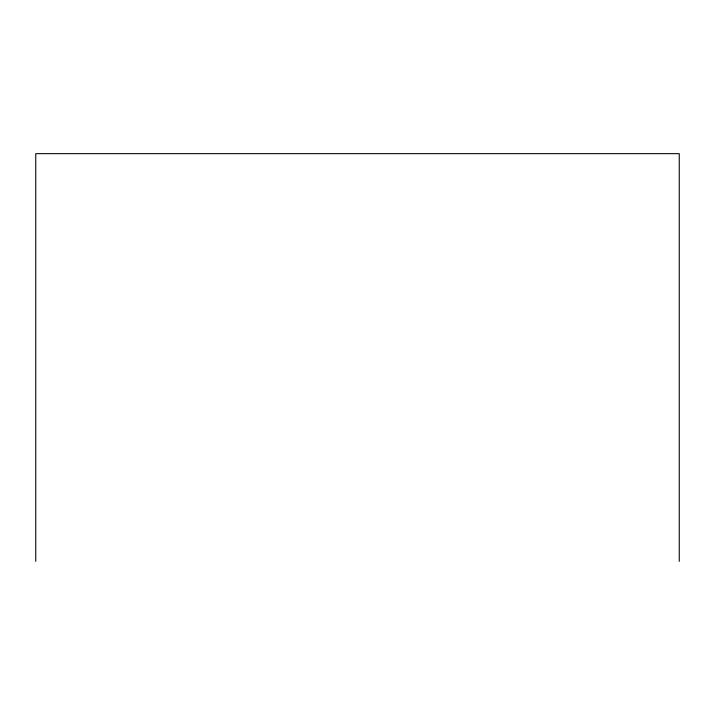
<?xml version="1.0" encoding="UTF-8"?>
<svg xmlns="http://www.w3.org/2000/svg" width="715" height="715" viewBox="0 0 715 715"><rect width="100%" height="100%" fill="white"/><g stroke="black" fill="none" stroke-linecap="round" stroke-linejoin="round"><path stroke-width="1.07" d="M679.25 561.347L679.25 153.654L35.75 153.654L35.75 561.347"/></g></svg>
